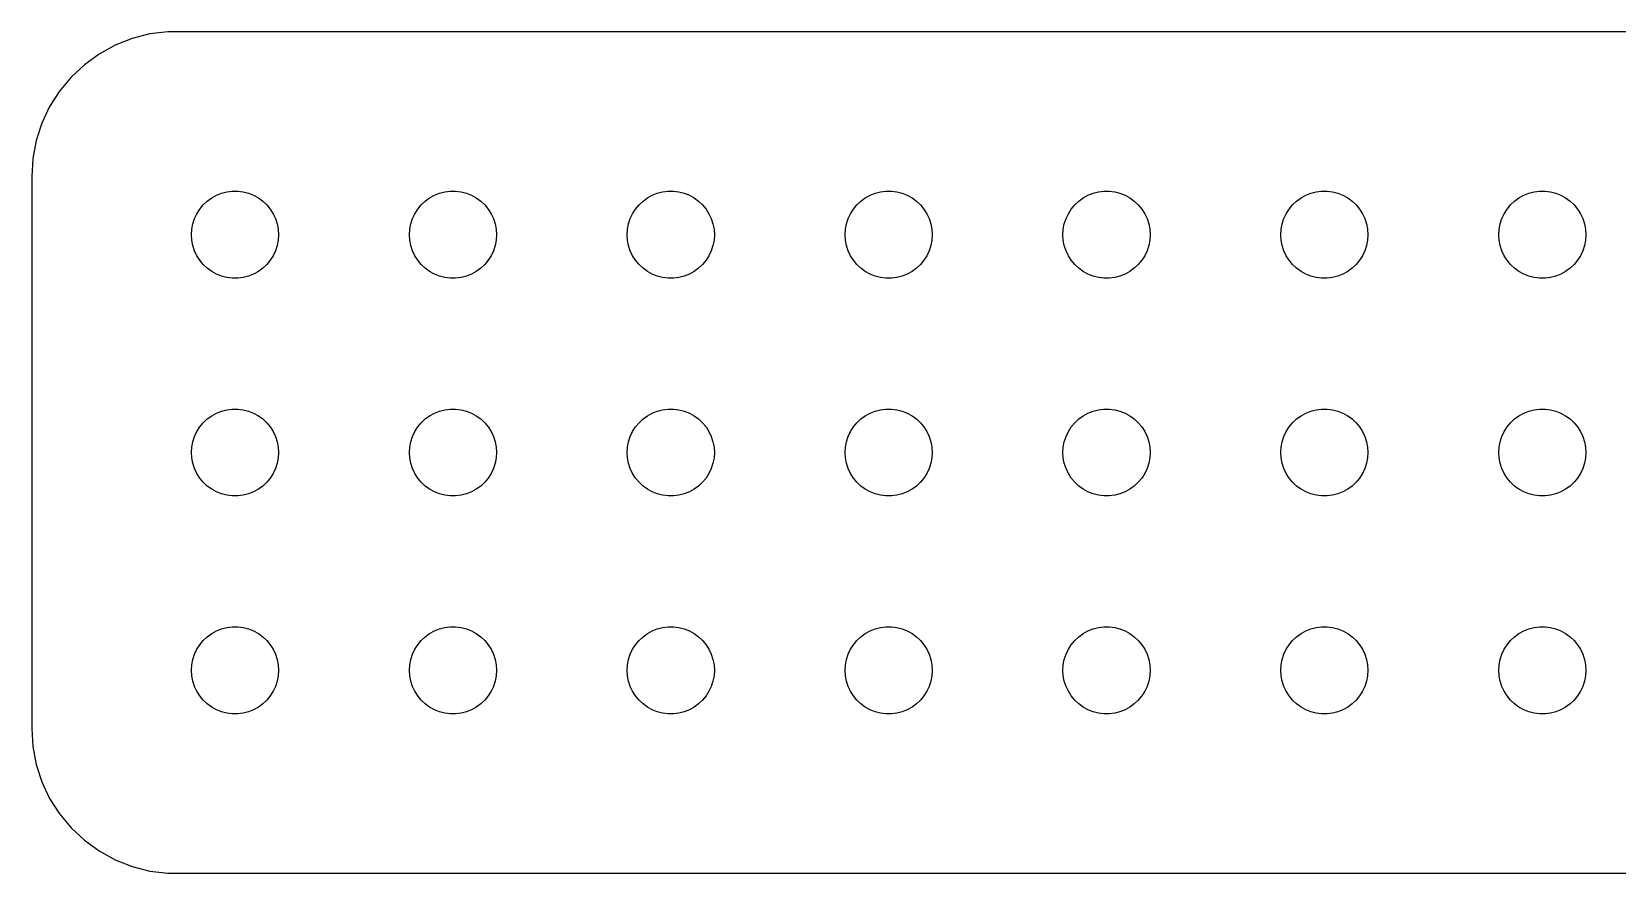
# Model space of a CAD drawing. Header units: metres. Extents: x -112 to 112, y -14 to 14.
# Drawn here: x -112 to -57.4, y -14.5 to 14.5 of the extents above; entities that cross this region are included whole.
import ezdxf

# ---------------------------------------------------------------- set-up
doc = ezdxf.new("R2010")
doc.units = ezdxf.units.M

msp = doc.modelspace()

# ---------------------------------------------------------------- linework, layer by layer
for p, q in [((-108.545, 14.2553), (-109.129, 14.0241)), ((-107.937, 14.4114), (-108.545, 14.2553)), ((-107.314, 14.4901), (-107.937, 14.4114)), ((107.314, 14.4901), (-107.314, 14.4901)), ((-109.679, 13.7216), (-110.187, 13.3526)), ((-109.129, 14.0241), (-109.679, 13.7216)), ((-110.187, 13.3526), (-110.645, 12.9227)), ((-110.645, 12.9227), (-111.045, 12.4389)), ((-111.045, 12.4389), (-111.382, 11.9088)), ((-111.382, 11.9088), (-111.649, 11.3406)), ((-111.649, 11.3406), (-111.843, 10.7434)), ((-111.843, 10.7434), (-111.961, 10.1267)), ((-111.961, 10.1267), (-112, 9.5)), ((-112, 9.5), (-112, -9.5)), ((-105.956, 8.65576), (-105.804, 8.76648)), ((-105.804, 8.76648), (-105.639, 8.85724)), ((-105.639, 8.85724), (-105.464, 8.92657)), ((-105.464, 8.92657), (-105.281, 8.97342)), ((-105.281, 8.97342), (-105.094, 8.99704)), ((-105.094, 8.99704), (-104.906, 8.99704)), ((-104.906, 8.99704), (-104.719, 8.97342)), ((-104.719, 8.97342), (-104.536, 8.92657)), ((-104.536, 8.92657), (-104.361, 8.85724)), ((-104.361, 8.85724), (-104.196, 8.76648)), ((-104.196, 8.76648), (-104.044, 8.65576)), ((-98.4561, 8.65576), (-98.3037, 8.76648)), ((-98.3037, 8.76648), (-98.1387, 8.85724)), ((-98.1387, 8.85724), (-97.9635, 8.92657)), ((-97.9635, 8.92657), (-97.7811, 8.97342)), ((-97.7811, 8.97342), (-97.5942, 8.99704)), ((-97.5942, 8.99704), (-97.4058, 8.99704)), ((-97.4058, 8.99704), (-97.2189, 8.97342)), ((-97.2189, 8.97342), (-97.0365, 8.92657)), ((-97.0365, 8.92657), (-96.8613, 8.85724)), ((-96.8613, 8.85724), (-96.6963, 8.76648)), ((-96.6963, 8.76648), (-96.5439, 8.65576)), ((-90.9561, 8.65576), (-90.8037, 8.76648)), ((-90.8037, 8.76648), (-90.6387, 8.85724)), ((-90.6387, 8.85724), (-90.4635, 8.92657)), ((-90.4635, 8.92657), (-90.2811, 8.97342)), ((-90.2811, 8.97342), (-90.0942, 8.99704)), ((-90.0942, 8.99704), (-89.9058, 8.99704)), ((-89.9058, 8.99704), (-89.7189, 8.97342)), ((-89.7189, 8.97342), (-89.5365, 8.92657)), ((-89.5365, 8.92657), (-89.3613, 8.85724)), ((-89.3613, 8.85724), (-89.1963, 8.76648)), ((-89.1963, 8.76648), (-89.0439, 8.65576)), ((-83.4561, 8.65576), (-83.3037, 8.76648)), ((-83.3037, 8.76648), (-83.1387, 8.85724)), ((-83.1387, 8.85724), (-82.9635, 8.92657)), ((-82.9635, 8.92657), (-82.7811, 8.97342)), ((-82.7811, 8.97342), (-82.5942, 8.99704)), ((-82.5942, 8.99704), (-82.4058, 8.99704)), ((-82.4058, 8.99704), (-82.2189, 8.97342)), ((-82.2189, 8.97342), (-82.0365, 8.92657)), ((-82.0365, 8.92657), (-81.8613, 8.85724)), ((-81.8613, 8.85724), (-81.6963, 8.76648)), ((-81.6963, 8.76648), (-81.5439, 8.65576)), ((-75.9561, 8.65576), (-75.8037, 8.76648)), ((-75.8037, 8.76648), (-75.6387, 8.85724)), ((-75.6387, 8.85724), (-75.4635, 8.92657)), ((-75.4635, 8.92657), (-75.2811, 8.97342)), ((-75.2811, 8.97342), (-75.0942, 8.99704)), ((-75.0942, 8.99704), (-74.9058, 8.99704)), ((-74.9058, 8.99704), (-74.7189, 8.97342)), ((-74.7189, 8.97342), (-74.5365, 8.92657)), ((-74.5365, 8.92657), (-74.3613, 8.85724)), ((-74.3613, 8.85724), (-74.1963, 8.76648)), ((-74.1963, 8.76648), (-74.0439, 8.65576)), ((-68.4561, 8.65576), (-68.3037, 8.76648)), ((-68.3037, 8.76648), (-68.1387, 8.85724)), ((-68.1387, 8.85724), (-67.9635, 8.92657)), ((-67.9635, 8.92657), (-67.7811, 8.97342)), ((-67.7811, 8.97342), (-67.5942, 8.99704)), ((-67.5942, 8.99704), (-67.4058, 8.99704)), ((-67.4058, 8.99704), (-67.2189, 8.97342)), ((-67.2189, 8.97342), (-67.0365, 8.92657)), ((-67.0365, 8.92657), (-66.8613, 8.85724)), ((-66.8613, 8.85724), (-66.6963, 8.76648)), ((-66.6963, 8.76648), (-66.5439, 8.65576)), ((-60.9561, 8.65576), (-60.8037, 8.76648)), ((-60.8037, 8.76648), (-60.6387, 8.85724)), ((-60.6387, 8.85724), (-60.4635, 8.92657)), ((-60.4635, 8.92657), (-60.2811, 8.97342)), ((-60.2811, 8.97342), (-60.0942, 8.99704)), ((-60.0942, 8.99704), (-59.9058, 8.99704)), ((-59.9058, 8.99704), (-59.7189, 8.97342)), ((-59.7189, 8.97342), (-59.5365, 8.92657)), ((-59.5365, 8.92657), (-59.3613, 8.85724)), ((-59.3613, 8.85724), (-59.1963, 8.76648)), ((-59.1963, 8.76648), (-59.0439, 8.65576)), ((-106.395, 8.05219), (-106.314, 8.22263)), ((-106.314, 8.22263), (-106.214, 8.38167)), ((-106.214, 8.38167), (-106.093, 8.52681)), ((-106.093, 8.52681), (-105.956, 8.65576)), ((-104.044, 8.65576), (-103.907, 8.52681)), ((-103.907, 8.52681), (-103.786, 8.38167)), ((-103.786, 8.38167), (-103.686, 8.22263)), ((-103.686, 8.22263), (-103.605, 8.05219)), ((-98.8947, 8.05219), (-98.8145, 8.22263)), ((-98.8145, 8.22263), (-98.7135, 8.38167)), ((-98.7135, 8.38167), (-98.5934, 8.52681)), ((-98.5934, 8.52681), (-98.4561, 8.65576)), ((-96.5439, 8.65576), (-96.4065, 8.52681)), ((-96.4065, 8.52681), (-96.2865, 8.38167)), ((-96.2865, 8.38167), (-96.1855, 8.22263)), ((-96.1855, 8.22263), (-96.1053, 8.05219)), ((-91.3947, 8.05219), (-91.3145, 8.22263)), ((-91.3145, 8.22263), (-91.2135, 8.38167)), ((-91.2135, 8.38167), (-91.0934, 8.52681)), ((-91.0934, 8.52681), (-90.9561, 8.65576)), ((-89.0439, 8.65576), (-88.9065, 8.52681)), ((-88.9065, 8.52681), (-88.7865, 8.38167)), ((-88.7865, 8.38167), (-88.6855, 8.22263)), ((-88.6855, 8.22263), (-88.6053, 8.05219)), ((-83.8947, 8.05219), (-83.8145, 8.22263)), ((-83.8145, 8.22263), (-83.7135, 8.38167)), ((-83.7135, 8.38167), (-83.5934, 8.52681)), ((-83.5934, 8.52681), (-83.4561, 8.65576)), ((-81.5439, 8.65576), (-81.4065, 8.52681)), ((-81.4065, 8.52681), (-81.2865, 8.38167)), ((-81.2865, 8.38167), (-81.1855, 8.22263)), ((-81.1855, 8.22263), (-81.1053, 8.05219)), ((-76.3947, 8.05219), (-76.3145, 8.22263)), ((-76.3145, 8.22263), (-76.2135, 8.38167)), ((-76.2135, 8.38167), (-76.0934, 8.52681)), ((-76.0934, 8.52681), (-75.9561, 8.65576)), ((-74.0439, 8.65576), (-73.9065, 8.52681)), ((-73.9065, 8.52681), (-73.7865, 8.38167)), ((-73.7865, 8.38167), (-73.6855, 8.22263)), ((-73.6855, 8.22263), (-73.6053, 8.05219)), ((-68.8947, 8.05219), (-68.8145, 8.22263)), ((-68.8145, 8.22263), (-68.7135, 8.38167)), ((-68.7135, 8.38167), (-68.5934, 8.52681)), ((-68.5934, 8.52681), (-68.4561, 8.65576)), ((-66.5439, 8.65576), (-66.4065, 8.52681)), ((-66.4065, 8.52681), (-66.2865, 8.38167)), ((-66.2865, 8.38167), (-66.1855, 8.22263)), ((-66.1855, 8.22263), (-66.1053, 8.05219)), ((-61.3947, 8.05219), (-61.3145, 8.22263)), ((-61.3145, 8.22263), (-61.2135, 8.38167)), ((-61.2135, 8.38167), (-61.0934, 8.52681)), ((-61.0934, 8.52681), (-60.9561, 8.65576)), ((-59.0439, 8.65576), (-58.9065, 8.52681)), ((-58.9065, 8.52681), (-58.7865, 8.38167)), ((-58.7865, 8.38167), (-58.6855, 8.22263)), ((-58.6855, 8.22263), (-58.6053, 8.05219)), ((-106.5, 7.5), (-106.488, 7.68799)), ((-106.488, 7.68799), (-106.453, 7.87303)), ((-106.453, 7.87303), (-106.395, 8.05219)), ((-103.605, 8.05219), (-103.547, 7.87303)), ((-103.547, 7.87303), (-103.512, 7.68799)), ((-103.512, 7.68799), (-103.5, 7.5)), ((-99, 7.5), (-98.9882, 7.68799)), ((-98.9882, 7.68799), (-98.9529, 7.87303)), ((-98.9529, 7.87303), (-98.8947, 8.05219)), ((-96.1053, 8.05219), (-96.0471, 7.87303)), ((-96.0471, 7.87303), (-96.0118, 7.68799)), ((-96.0118, 7.68799), (-96, 7.5)), ((-91.5, 7.5), (-91.4882, 7.68799)), ((-91.4882, 7.68799), (-91.4529, 7.87303)), ((-91.4529, 7.87303), (-91.3947, 8.05219)), ((-88.6053, 8.05219), (-88.5471, 7.87303)), ((-88.5471, 7.87303), (-88.5118, 7.68799)), ((-88.5118, 7.68799), (-88.5, 7.5)), ((-84, 7.5), (-83.9882, 7.68799)), ((-83.9882, 7.68799), (-83.9529, 7.87303)), ((-83.9529, 7.87303), (-83.8947, 8.05219)), ((-81.1053, 8.05219), (-81.0471, 7.87303)), ((-81.0471, 7.87303), (-81.0118, 7.68799)), ((-81.0118, 7.68799), (-81, 7.5)), ((-76.5, 7.5), (-76.4882, 7.68799)), ((-76.4882, 7.68799), (-76.4529, 7.87303)), ((-76.4529, 7.87303), (-76.3947, 8.05219)), ((-73.6053, 8.05219), (-73.5471, 7.87303)), ((-73.5471, 7.87303), (-73.5118, 7.68799)), ((-73.5118, 7.68799), (-73.5, 7.5)), ((-69, 7.5), (-68.9882, 7.68799)), ((-68.9882, 7.68799), (-68.9529, 7.87303)), ((-68.9529, 7.87303), (-68.8947, 8.05219)), ((-66.1053, 8.05219), (-66.0471, 7.87303)), ((-66.0471, 7.87303), (-66.0118, 7.68799)), ((-66.0118, 7.68799), (-66, 7.5)), ((-61.5, 7.5), (-61.4882, 7.68799)), ((-61.4882, 7.68799), (-61.4529, 7.87303)), ((-61.4529, 7.87303), (-61.3947, 8.05219)), ((-58.6053, 8.05219), (-58.5471, 7.87303)), ((-58.5471, 7.87303), (-58.5118, 7.68799)), ((-58.5118, 7.68799), (-58.5, 7.5)), ((-106.488, 7.312), (-106.5, 7.5)), ((-106.453, 7.12695), (-106.488, 7.312)), ((-106.395, 6.9478), (-106.453, 7.12695)), ((-103.547, 7.12695), (-103.605, 6.9478)), ((-103.512, 7.312), (-103.547, 7.12695)), ((-103.5, 7.5), (-103.512, 7.312)), ((-98.9882, 7.312), (-99, 7.5)), ((-98.9529, 7.12695), (-98.9882, 7.312)), ((-98.8947, 6.9478), (-98.9529, 7.12695)), ((-96.0471, 7.12695), (-96.1053, 6.9478)), ((-96.0118, 7.312), (-96.0471, 7.12695)), ((-96, 7.5), (-96.0118, 7.312)), ((-91.4882, 7.312), (-91.5, 7.5)), ((-91.4529, 7.12695), (-91.4882, 7.312)), ((-91.3947, 6.9478), (-91.4529, 7.12695)), ((-88.5471, 7.12695), (-88.6053, 6.9478)), ((-88.5118, 7.312), (-88.5471, 7.12695)), ((-88.5, 7.5), (-88.5118, 7.312)), ((-83.9882, 7.312), (-84, 7.5)), ((-83.9529, 7.12695), (-83.9882, 7.312)), ((-83.8947, 6.9478), (-83.9529, 7.12695)), ((-81.0471, 7.12695), (-81.1053, 6.9478)), ((-81.0118, 7.312), (-81.0471, 7.12695)), ((-81, 7.5), (-81.0118, 7.312)), ((-76.4882, 7.312), (-76.5, 7.5)), ((-76.4529, 7.12695), (-76.4882, 7.312)), ((-76.3947, 6.9478), (-76.4529, 7.12695)), ((-73.5471, 7.12695), (-73.6053, 6.9478)), ((-73.5118, 7.312), (-73.5471, 7.12695)), ((-73.5, 7.5), (-73.5118, 7.312)), ((-68.9882, 7.312), (-69, 7.5)), ((-68.9529, 7.12695), (-68.9882, 7.312)), ((-68.8947, 6.9478), (-68.9529, 7.12695)), ((-66.0471, 7.12695), (-66.1053, 6.9478)), ((-66.0118, 7.312), (-66.0471, 7.12695)), ((-66, 7.5), (-66.0118, 7.312)), ((-61.4882, 7.312), (-61.5, 7.5)), ((-61.4529, 7.12695), (-61.4882, 7.312)), ((-61.3947, 6.9478), (-61.4529, 7.12695)), ((-58.5471, 7.12695), (-58.6053, 6.9478)), ((-58.5118, 7.312), (-58.5471, 7.12695)), ((-58.5, 7.5), (-58.5118, 7.312)), ((-106.314, 6.77736), (-106.395, 6.9478)), ((-106.214, 6.61832), (-106.314, 6.77736)), ((-106.093, 6.47318), (-106.214, 6.61832)), ((-103.786, 6.61832), (-103.907, 6.47318)), ((-103.686, 6.77736), (-103.786, 6.61832)), ((-103.605, 6.9478), (-103.686, 6.77736)), ((-98.8145, 6.77736), (-98.8947, 6.9478)), ((-98.7135, 6.61832), (-98.8145, 6.77736)), ((-98.5934, 6.47318), (-98.7135, 6.61832)), ((-96.2865, 6.61832), (-96.4065, 6.47318)), ((-96.1855, 6.77736), (-96.2865, 6.61832)), ((-96.1053, 6.9478), (-96.1855, 6.77736)), ((-91.3145, 6.77736), (-91.3947, 6.9478)), ((-91.2135, 6.61832), (-91.3145, 6.77736)), ((-91.0934, 6.47318), (-91.2135, 6.61832)), ((-88.7865, 6.61832), (-88.9065, 6.47318)), ((-88.6855, 6.77736), (-88.7865, 6.61832)), ((-88.6053, 6.9478), (-88.6855, 6.77736)), ((-83.8145, 6.77736), (-83.8947, 6.9478)), ((-83.7135, 6.61832), (-83.8145, 6.77736)), ((-83.5934, 6.47318), (-83.7135, 6.61832)), ((-81.2865, 6.61832), (-81.4065, 6.47318)), ((-81.1855, 6.77736), (-81.2865, 6.61832)), ((-81.1053, 6.9478), (-81.1855, 6.77736)), ((-76.3145, 6.77736), (-76.3947, 6.9478)), ((-76.2135, 6.61832), (-76.3145, 6.77736)), ((-76.0934, 6.47318), (-76.2135, 6.61832)), ((-73.7865, 6.61832), (-73.9065, 6.47318)), ((-73.6855, 6.77736), (-73.7865, 6.61832)), ((-73.6053, 6.9478), (-73.6855, 6.77736)), ((-68.8145, 6.77736), (-68.8947, 6.9478)), ((-68.7135, 6.61832), (-68.8145, 6.77736)), ((-68.5934, 6.47318), (-68.7135, 6.61832)), ((-66.2865, 6.61832), (-66.4065, 6.47318)), ((-66.1855, 6.77736), (-66.2865, 6.61832)), ((-66.1053, 6.9478), (-66.1855, 6.77736)), ((-61.3145, 6.77736), (-61.3947, 6.9478)), ((-61.2135, 6.61832), (-61.3145, 6.77736)), ((-61.0934, 6.47318), (-61.2135, 6.61832)), ((-58.7865, 6.61832), (-58.9065, 6.47318)), ((-58.6855, 6.77736), (-58.7865, 6.61832)), ((-58.6053, 6.9478), (-58.6855, 6.77736)), ((-105.956, 6.34422), (-106.093, 6.47318)), ((-105.804, 6.23351), (-105.956, 6.34422)), ((-105.639, 6.14275), (-105.804, 6.23351)), ((-105.464, 6.07341), (-105.639, 6.14275)), ((-105.281, 6.02657), (-105.464, 6.07341)), ((-105.094, 6.00294), (-105.281, 6.02657)), ((-104.719, 6.02657), (-104.906, 6.00294)), ((-104.536, 6.07341), (-104.719, 6.02657)), ((-104.361, 6.14275), (-104.536, 6.07341)), ((-104.196, 6.23351), (-104.361, 6.14275)), ((-104.044, 6.34422), (-104.196, 6.23351)), ((-103.907, 6.47318), (-104.044, 6.34422)), ((-98.4561, 6.34422), (-98.5934, 6.47318)), ((-98.3037, 6.23351), (-98.4561, 6.34422)), ((-98.1387, 6.14275), (-98.3037, 6.23351)), ((-97.9635, 6.07341), (-98.1387, 6.14275)), ((-97.7811, 6.02657), (-97.9635, 6.07341)), ((-97.5942, 6.00294), (-97.7811, 6.02657)), ((-97.2189, 6.02657), (-97.4058, 6.00294)), ((-97.0365, 6.07341), (-97.2189, 6.02657)), ((-96.8613, 6.14275), (-97.0365, 6.07341)), ((-96.6963, 6.23351), (-96.8613, 6.14275)), ((-96.5439, 6.34422), (-96.6963, 6.23351)), ((-96.4065, 6.47318), (-96.5439, 6.34422)), ((-90.9561, 6.34422), (-91.0934, 6.47318)), ((-90.8037, 6.23351), (-90.9561, 6.34422)), ((-90.6387, 6.14275), (-90.8037, 6.23351)), ((-90.4635, 6.07341), (-90.6387, 6.14275)), ((-90.2811, 6.02657), (-90.4635, 6.07341)), ((-90.0942, 6.00294), (-90.2811, 6.02657)), ((-89.7189, 6.02657), (-89.9058, 6.00294)), ((-89.5365, 6.07341), (-89.7189, 6.02657)), ((-89.3613, 6.14275), (-89.5365, 6.07341)), ((-89.1963, 6.23351), (-89.3613, 6.14275)), ((-89.0439, 6.34422), (-89.1963, 6.23351)), ((-88.9065, 6.47318), (-89.0439, 6.34422)), ((-83.4561, 6.34422), (-83.5934, 6.47318)), ((-83.3037, 6.23351), (-83.4561, 6.34422)), ((-83.1387, 6.14275), (-83.3037, 6.23351)), ((-82.9635, 6.07341), (-83.1387, 6.14275)), ((-82.7811, 6.02657), (-82.9635, 6.07341)), ((-82.5942, 6.00294), (-82.7811, 6.02657)), ((-82.2189, 6.02657), (-82.4058, 6.00294)), ((-82.0365, 6.07341), (-82.2189, 6.02657)), ((-81.8613, 6.14275), (-82.0365, 6.07341)), ((-81.6963, 6.23351), (-81.8613, 6.14275)), ((-81.5439, 6.34422), (-81.6963, 6.23351)), ((-81.4065, 6.47318), (-81.5439, 6.34422)), ((-75.9561, 6.34422), (-76.0934, 6.47318)), ((-75.8037, 6.23351), (-75.9561, 6.34422)), ((-75.6387, 6.14275), (-75.8037, 6.23351)), ((-75.4635, 6.07341), (-75.6387, 6.14275)), ((-75.2811, 6.02657), (-75.4635, 6.07341)), ((-75.0942, 6.00294), (-75.2811, 6.02657)), ((-74.7189, 6.02657), (-74.9058, 6.00294)), ((-74.5365, 6.07341), (-74.7189, 6.02657)), ((-74.3613, 6.14275), (-74.5365, 6.07341)), ((-74.1963, 6.23351), (-74.3613, 6.14275)), ((-74.0439, 6.34422), (-74.1963, 6.23351)), ((-73.9065, 6.47318), (-74.0439, 6.34422)), ((-68.4561, 6.34422), (-68.5934, 6.47318)), ((-68.3037, 6.23351), (-68.4561, 6.34422)), ((-68.1387, 6.14275), (-68.3037, 6.23351)), ((-67.9635, 6.07341), (-68.1387, 6.14275)), ((-67.7811, 6.02657), (-67.9635, 6.07341)), ((-67.5942, 6.00294), (-67.7811, 6.02657)), ((-67.2189, 6.02657), (-67.4058, 6.00294)), ((-67.0365, 6.07341), (-67.2189, 6.02657)), ((-66.8613, 6.14275), (-67.0365, 6.07341)), ((-66.6963, 6.23351), (-66.8613, 6.14275)), ((-66.5439, 6.34422), (-66.6963, 6.23351)), ((-66.4065, 6.47318), (-66.5439, 6.34422)), ((-60.9561, 6.34422), (-61.0934, 6.47318)), ((-60.8037, 6.23351), (-60.9561, 6.34422)), ((-60.6387, 6.14275), (-60.8037, 6.23351)), ((-60.4635, 6.07341), (-60.6387, 6.14275)), ((-60.2811, 6.02657), (-60.4635, 6.07341)), ((-60.0942, 6.00294), (-60.2811, 6.02657)), ((-59.7189, 6.02657), (-59.9058, 6.00294)), ((-59.5365, 6.07341), (-59.7189, 6.02657)), ((-59.3613, 6.14275), (-59.5365, 6.07341)), ((-59.1963, 6.23351), (-59.3613, 6.14275)), ((-59.0439, 6.34422), (-59.1963, 6.23351)), ((-58.9065, 6.47318), (-59.0439, 6.34422)), ((-104.906, 6.00294), (-105.094, 6.00294)), ((-97.4058, 6.00294), (-97.5942, 6.00294)), ((-89.9058, 6.00294), (-90.0942, 6.00294)), ((-82.4058, 6.00294), (-82.5942, 6.00294)), ((-74.9058, 6.00294), (-75.0942, 6.00294)), ((-67.4058, 6.00294), (-67.5942, 6.00294)), ((-59.9058, 6.00294), (-60.0942, 6.00294)), ((-106.093, 1.02681), (-105.956, 1.15576)), ((-105.956, 1.15576), (-105.804, 1.26648)), ((-105.804, 1.26648), (-105.639, 1.35724)), ((-105.639, 1.35724), (-105.464, 1.42657)), ((-105.464, 1.42657), (-105.281, 1.47342)), ((-105.281, 1.47342), (-105.094, 1.49704)), ((-105.094, 1.49704), (-104.906, 1.49704)), ((-104.906, 1.49704), (-104.719, 1.47342)), ((-104.719, 1.47342), (-104.536, 1.42657)), ((-104.536, 1.42657), (-104.361, 1.35724)), ((-104.361, 1.35724), (-104.196, 1.26648)), ((-104.196, 1.26648), (-104.044, 1.15576)), ((-104.044, 1.15576), (-103.907, 1.02681)), ((-98.5934, 1.02681), (-98.4561, 1.15576)), ((-98.4561, 1.15576), (-98.3037, 1.26648)), ((-98.3037, 1.26648), (-98.1387, 1.35724)), ((-98.1387, 1.35724), (-97.9635, 1.42657)), ((-97.9635, 1.42657), (-97.7811, 1.47342)), ((-97.7811, 1.47342), (-97.5942, 1.49704)), ((-97.5942, 1.49704), (-97.4058, 1.49704)), ((-97.4058, 1.49704), (-97.2189, 1.47342)), ((-97.2189, 1.47342), (-97.0365, 1.42657)), ((-97.0365, 1.42657), (-96.8613, 1.35724)), ((-96.8613, 1.35724), (-96.6963, 1.26648)), ((-96.6963, 1.26648), (-96.5439, 1.15576)), ((-96.5439, 1.15576), (-96.4065, 1.02681)), ((-91.0934, 1.02681), (-90.9561, 1.15576)), ((-90.9561, 1.15576), (-90.8037, 1.26648)), ((-90.8037, 1.26648), (-90.6387, 1.35724)), ((-90.6387, 1.35724), (-90.4635, 1.42657)), ((-90.4635, 1.42657), (-90.2811, 1.47342)), ((-90.2811, 1.47342), (-90.0942, 1.49704)), ((-90.0942, 1.49704), (-89.9058, 1.49704)), ((-89.9058, 1.49704), (-89.7189, 1.47342)), ((-89.7189, 1.47342), (-89.5365, 1.42657)), ((-89.5365, 1.42657), (-89.3613, 1.35724)), ((-89.3613, 1.35724), (-89.1963, 1.26648)), ((-89.1963, 1.26648), (-89.0439, 1.15576)), ((-89.0439, 1.15576), (-88.9065, 1.02681)), ((-83.5934, 1.02681), (-83.4561, 1.15576)), ((-83.4561, 1.15576), (-83.3037, 1.26648)), ((-83.3037, 1.26648), (-83.1387, 1.35724)), ((-83.1387, 1.35724), (-82.9635, 1.42657)), ((-82.9635, 1.42657), (-82.7811, 1.47342)), ((-82.7811, 1.47342), (-82.5942, 1.49704)), ((-82.5942, 1.49704), (-82.4058, 1.49704)), ((-82.4058, 1.49704), (-82.2189, 1.47342)), ((-82.2189, 1.47342), (-82.0365, 1.42657)), ((-82.0365, 1.42657), (-81.8613, 1.35724)), ((-81.8613, 1.35724), (-81.6963, 1.26648)), ((-81.6963, 1.26648), (-81.5439, 1.15576)), ((-81.5439, 1.15576), (-81.4065, 1.02681)), ((-76.0934, 1.02681), (-75.9561, 1.15576)), ((-75.9561, 1.15576), (-75.8037, 1.26648)), ((-75.8037, 1.26648), (-75.6387, 1.35724)), ((-75.6387, 1.35724), (-75.4635, 1.42657)), ((-75.4635, 1.42657), (-75.2811, 1.47342)), ((-75.2811, 1.47342), (-75.0942, 1.49704)), ((-75.0942, 1.49704), (-74.9058, 1.49704)), ((-74.9058, 1.49704), (-74.7189, 1.47342)), ((-74.7189, 1.47342), (-74.5365, 1.42657)), ((-74.5365, 1.42657), (-74.3613, 1.35724)), ((-74.3613, 1.35724), (-74.1963, 1.26648)), ((-74.1963, 1.26648), (-74.0439, 1.15576)), ((-74.0439, 1.15576), (-73.9065, 1.02681)), ((-68.5934, 1.02681), (-68.4561, 1.15576)), ((-68.4561, 1.15576), (-68.3037, 1.26648)), ((-68.3037, 1.26648), (-68.1387, 1.35724)), ((-68.1387, 1.35724), (-67.9635, 1.42657)), ((-67.9635, 1.42657), (-67.7811, 1.47342)), ((-67.7811, 1.47342), (-67.5942, 1.49704)), ((-67.5942, 1.49704), (-67.4058, 1.49704)), ((-67.4058, 1.49704), (-67.2189, 1.47342)), ((-67.2189, 1.47342), (-67.0365, 1.42657)), ((-67.0365, 1.42657), (-66.8613, 1.35724)), ((-66.8613, 1.35724), (-66.6963, 1.26648)), ((-66.6963, 1.26648), (-66.5439, 1.15576)), ((-66.5439, 1.15576), (-66.4065, 1.02681)), ((-61.0934, 1.02681), (-60.9561, 1.15576)), ((-60.9561, 1.15576), (-60.8037, 1.26648)), ((-60.8037, 1.26648), (-60.6387, 1.35724)), ((-60.6387, 1.35724), (-60.4635, 1.42657)), ((-60.4635, 1.42657), (-60.2811, 1.47342)), ((-60.2811, 1.47342), (-60.0942, 1.49704)), ((-60.0942, 1.49704), (-59.9058, 1.49704)), ((-59.9058, 1.49704), (-59.7189, 1.47342)), ((-59.7189, 1.47342), (-59.5365, 1.42657)), ((-59.5365, 1.42657), (-59.3613, 1.35724)), ((-59.3613, 1.35724), (-59.1963, 1.26648)), ((-59.1963, 1.26648), (-59.0439, 1.15576)), ((-59.0439, 1.15576), (-58.9065, 1.02681)), ((-106.453, 0.373032), (-106.395, 0.552185)), ((-106.395, 0.552185), (-106.314, 0.722626)), ((-106.314, 0.722626), (-106.214, 0.881668)), ((-106.214, 0.881668), (-106.093, 1.02681)), ((-103.907, 1.02681), (-103.786, 0.881668)), ((-103.786, 0.881668), (-103.686, 0.722626)), ((-103.686, 0.722626), (-103.605, 0.552185)), ((-103.605, 0.552185), (-103.547, 0.373032)), ((-98.9529, 0.373032), (-98.8947, 0.552185)), ((-98.8947, 0.552185), (-98.8145, 0.722626)), ((-98.8145, 0.722626), (-98.7135, 0.881668)), ((-98.7135, 0.881668), (-98.5934, 1.02681)), ((-96.4065, 1.02681), (-96.2865, 0.881668)), ((-96.2865, 0.881668), (-96.1855, 0.722626)), ((-96.1855, 0.722626), (-96.1053, 0.552185)), ((-96.1053, 0.552185), (-96.0471, 0.373032)), ((-91.4529, 0.373032), (-91.3947, 0.552185)), ((-91.3947, 0.552185), (-91.3145, 0.722626)), ((-91.3145, 0.722626), (-91.2135, 0.881668)), ((-91.2135, 0.881668), (-91.0934, 1.02681)), ((-88.9065, 1.02681), (-88.7865, 0.881668)), ((-88.7865, 0.881668), (-88.6855, 0.722626)), ((-88.6855, 0.722626), (-88.6053, 0.552185)), ((-88.6053, 0.552185), (-88.5471, 0.373032)), ((-83.9529, 0.373032), (-83.8947, 0.552185)), ((-83.8947, 0.552185), (-83.8145, 0.722626)), ((-83.8145, 0.722626), (-83.7135, 0.881668)), ((-83.7135, 0.881668), (-83.5934, 1.02681)), ((-81.4065, 1.02681), (-81.2865, 0.881668)), ((-81.2865, 0.881668), (-81.1855, 0.722626)), ((-81.1855, 0.722626), (-81.1053, 0.552185)), ((-81.1053, 0.552185), (-81.0471, 0.373032)), ((-76.4529, 0.373032), (-76.3947, 0.552185)), ((-76.3947, 0.552185), (-76.3145, 0.722626)), ((-76.3145, 0.722626), (-76.2135, 0.881668)), ((-76.2135, 0.881668), (-76.0934, 1.02681)), ((-73.9065, 1.02681), (-73.7865, 0.881668)), ((-73.7865, 0.881668), (-73.6855, 0.722626)), ((-73.6855, 0.722626), (-73.6053, 0.552185)), ((-73.6053, 0.552185), (-73.5471, 0.373032)), ((-68.9529, 0.373032), (-68.8947, 0.552185)), ((-68.8947, 0.552185), (-68.8145, 0.722626)), ((-68.8145, 0.722626), (-68.7135, 0.881668)), ((-68.7135, 0.881668), (-68.5934, 1.02681)), ((-66.4065, 1.02681), (-66.2865, 0.881668)), ((-66.2865, 0.881668), (-66.1855, 0.722626)), ((-66.1855, 0.722626), (-66.1053, 0.552185)), ((-66.1053, 0.552185), (-66.0471, 0.373032)), ((-61.4529, 0.373032), (-61.3947, 0.552185)), ((-61.3947, 0.552185), (-61.3145, 0.722626)), ((-61.3145, 0.722626), (-61.2135, 0.881668)), ((-61.2135, 0.881668), (-61.0934, 1.02681)), ((-58.9065, 1.02681), (-58.7865, 0.881668)), ((-58.7865, 0.881668), (-58.6855, 0.722626)), ((-58.6855, 0.722626), (-58.6053, 0.552185)), ((-58.6053, 0.552185), (-58.5471, 0.373032)), ((-106.5, 0), (-106.488, 0.187988)), ((-106.488, -0.187988), (-106.5, 0)), ((-106.488, 0.187988), (-106.453, 0.373032)), ((-103.547, 0.373032), (-103.512, 0.187988)), ((-103.512, 0.187988), (-103.5, 0)), ((-103.5, 0), (-103.512, -0.187988)), ((-99, 0), (-98.9882, 0.187988)), ((-98.9882, -0.187988), (-99, 0)), ((-98.9882, 0.187988), (-98.9529, 0.373032)), ((-96.0471, 0.373032), (-96.0118, 0.187988)), ((-96.0118, 0.187988), (-96, 0)), ((-96, 0), (-96.0118, -0.187988)), ((-91.5, 0), (-91.4882, 0.187988)), ((-91.4882, -0.187988), (-91.5, 0)), ((-91.4882, 0.187988), (-91.4529, 0.373032)), ((-88.5471, 0.373032), (-88.5118, 0.187988)), ((-88.5118, 0.187988), (-88.5, 0)), ((-88.5, 0), (-88.5118, -0.187988)), ((-84, 0), (-83.9882, 0.187988)), ((-83.9882, -0.187988), (-84, 0)), ((-83.9882, 0.187988), (-83.9529, 0.373032)), ((-81.0471, 0.373032), (-81.0118, 0.187988)), ((-81.0118, 0.187988), (-81, 0)), ((-81, 0), (-81.0118, -0.187988)), ((-76.5, 0), (-76.4882, 0.187988)), ((-76.4882, -0.187988), (-76.5, 0)), ((-76.4882, 0.187988), (-76.4529, 0.373032)), ((-73.5471, 0.373032), (-73.5118, 0.187988)), ((-73.5118, 0.187988), (-73.5, 0)), ((-73.5, 0), (-73.5118, -0.187988)), ((-69, 0), (-68.9882, 0.187988)), ((-68.9882, -0.187988), (-69, 0)), ((-68.9882, 0.187988), (-68.9529, 0.373032)), ((-66.0471, 0.373032), (-66.0118, 0.187988)), ((-66.0118, 0.187988), (-66, 0)), ((-66, 0), (-66.0118, -0.187988)), ((-61.5, 0), (-61.4882, 0.187988)), ((-61.4882, -0.187988), (-61.5, 0)), ((-61.4882, 0.187988), (-61.4529, 0.373032)), ((-58.5471, 0.373032), (-58.5118, 0.187988)), ((-58.5118, 0.187988), (-58.5, 0)), ((-58.5, 0), (-58.5118, -0.187988)), ((-106.453, -0.373032), (-106.488, -0.187988)), ((-106.395, -0.552185), (-106.453, -0.373032)), ((-103.547, -0.373032), (-103.605, -0.552185)), ((-103.512, -0.187988), (-103.547, -0.373032)), ((-98.9529, -0.373032), (-98.9882, -0.187988)), ((-98.8947, -0.552185), (-98.9529, -0.373032)), ((-96.0471, -0.373032), (-96.1053, -0.552185)), ((-96.0118, -0.187988), (-96.0471, -0.373032)), ((-91.4529, -0.373032), (-91.4882, -0.187988)), ((-91.3947, -0.552185), (-91.4529, -0.373032)), ((-88.5471, -0.373032), (-88.6053, -0.552185)), ((-88.5118, -0.187988), (-88.5471, -0.373032)), ((-83.9529, -0.373032), (-83.9882, -0.187988)), ((-83.8947, -0.552185), (-83.9529, -0.373032)), ((-81.0471, -0.373032), (-81.1053, -0.552185)), ((-81.0118, -0.187988), (-81.0471, -0.373032)), ((-76.4529, -0.373032), (-76.4882, -0.187988)), ((-76.3947, -0.552185), (-76.4529, -0.373032)), ((-73.5471, -0.373032), (-73.6053, -0.552185)), ((-73.5118, -0.187988), (-73.5471, -0.373032)), ((-68.9529, -0.373032), (-68.9882, -0.187988)), ((-68.8947, -0.552185), (-68.9529, -0.373032)), ((-66.0471, -0.373032), (-66.1053, -0.552185)), ((-66.0118, -0.187988), (-66.0471, -0.373032)), ((-61.4529, -0.373032), (-61.4882, -0.187988)), ((-61.3947, -0.552185), (-61.4529, -0.373032)), ((-58.5471, -0.373032), (-58.6053, -0.552185)), ((-58.5118, -0.187988), (-58.5471, -0.373032)), ((-106.314, -0.722626), (-106.395, -0.552185)), ((-106.214, -0.881668), (-106.314, -0.722626)), ((-106.093, -1.02681), (-106.214, -0.881668)), ((-105.956, -1.15576), (-106.093, -1.02681)), ((-103.907, -1.02681), (-104.044, -1.15576)), ((-103.786, -0.881668), (-103.907, -1.02681)), ((-103.686, -0.722626), (-103.786, -0.881668)), ((-103.605, -0.552185), (-103.686, -0.722626)), ((-98.8145, -0.722626), (-98.8947, -0.552185)), ((-98.7135, -0.881668), (-98.8145, -0.722626)), ((-98.5934, -1.02681), (-98.7135, -0.881668)), ((-98.4561, -1.15576), (-98.5934, -1.02681)), ((-96.4065, -1.02681), (-96.5439, -1.15576)), ((-96.2865, -0.881668), (-96.4065, -1.02681)), ((-96.1855, -0.722626), (-96.2865, -0.881668)), ((-96.1053, -0.552185), (-96.1855, -0.722626)), ((-91.3145, -0.722626), (-91.3947, -0.552185)), ((-91.2135, -0.881668), (-91.3145, -0.722626)), ((-91.0934, -1.02681), (-91.2135, -0.881668)), ((-90.9561, -1.15576), (-91.0934, -1.02681)), ((-88.9065, -1.02681), (-89.0439, -1.15576)), ((-88.7865, -0.881668), (-88.9065, -1.02681)), ((-88.6855, -0.722626), (-88.7865, -0.881668)), ((-88.6053, -0.552185), (-88.6855, -0.722626)), ((-83.8145, -0.722626), (-83.8947, -0.552185)), ((-83.7135, -0.881668), (-83.8145, -0.722626)), ((-83.5934, -1.02681), (-83.7135, -0.881668)), ((-83.4561, -1.15576), (-83.5934, -1.02681)), ((-81.4065, -1.02681), (-81.5439, -1.15576)), ((-81.2865, -0.881668), (-81.4065, -1.02681)), ((-81.1855, -0.722626), (-81.2865, -0.881668)), ((-81.1053, -0.552185), (-81.1855, -0.722626)), ((-76.3145, -0.722626), (-76.3947, -0.552185)), ((-76.2135, -0.881668), (-76.3145, -0.722626)), ((-76.0934, -1.02681), (-76.2135, -0.881668)), ((-75.9561, -1.15576), (-76.0934, -1.02681)), ((-73.9065, -1.02681), (-74.0439, -1.15576)), ((-73.7865, -0.881668), (-73.9065, -1.02681)), ((-73.6855, -0.722626), (-73.7865, -0.881668)), ((-73.6053, -0.552185), (-73.6855, -0.722626)), ((-68.8145, -0.722626), (-68.8947, -0.552185)), ((-68.7135, -0.881668), (-68.8145, -0.722626)), ((-68.5934, -1.02681), (-68.7135, -0.881668)), ((-68.4561, -1.15576), (-68.5934, -1.02681)), ((-66.4065, -1.02681), (-66.5439, -1.15576)), ((-66.2865, -0.881668), (-66.4065, -1.02681)), ((-66.1855, -0.722626), (-66.2865, -0.881668)), ((-66.1053, -0.552185), (-66.1855, -0.722626)), ((-61.3145, -0.722626), (-61.3947, -0.552185)), ((-61.2135, -0.881668), (-61.3145, -0.722626)), ((-61.0934, -1.02681), (-61.2135, -0.881668)), ((-60.9561, -1.15576), (-61.0934, -1.02681)), ((-58.9065, -1.02681), (-59.0439, -1.15576)), ((-58.7865, -0.881668), (-58.9065, -1.02681)), ((-58.6855, -0.722626), (-58.7865, -0.881668)), ((-58.6053, -0.552185), (-58.6855, -0.722626)), ((-105.804, -1.26648), (-105.956, -1.15576)), ((-105.639, -1.35724), (-105.804, -1.26648)), ((-105.464, -1.42657), (-105.639, -1.35724)), ((-105.281, -1.47342), (-105.464, -1.42657)), ((-105.094, -1.49704), (-105.281, -1.47342)), ((-104.906, -1.49704), (-105.094, -1.49704)), ((-104.719, -1.47342), (-104.906, -1.49704)), ((-104.536, -1.42657), (-104.719, -1.47342)), ((-104.361, -1.35724), (-104.536, -1.42657)), ((-104.196, -1.26648), (-104.361, -1.35724)), ((-104.044, -1.15576), (-104.196, -1.26648)), ((-98.3037, -1.26648), (-98.4561, -1.15576)), ((-98.1387, -1.35724), (-98.3037, -1.26648)), ((-97.9635, -1.42657), (-98.1387, -1.35724)), ((-97.7811, -1.47342), (-97.9635, -1.42657)), ((-97.5942, -1.49704), (-97.7811, -1.47342)), ((-97.4058, -1.49704), (-97.5942, -1.49704)), ((-97.2189, -1.47342), (-97.4058, -1.49704)), ((-97.0365, -1.42657), (-97.2189, -1.47342)), ((-96.8613, -1.35724), (-97.0365, -1.42657)), ((-96.6963, -1.26648), (-96.8613, -1.35724)), ((-96.5439, -1.15576), (-96.6963, -1.26648)), ((-90.8037, -1.26648), (-90.9561, -1.15576)), ((-90.6387, -1.35724), (-90.8037, -1.26648)), ((-90.4635, -1.42657), (-90.6387, -1.35724)), ((-90.2811, -1.47342), (-90.4635, -1.42657)), ((-90.0942, -1.49704), (-90.2811, -1.47342)), ((-89.9058, -1.49704), (-90.0942, -1.49704)), ((-89.7189, -1.47342), (-89.9058, -1.49704)), ((-89.5365, -1.42657), (-89.7189, -1.47342)), ((-89.3613, -1.35724), (-89.5365, -1.42657)), ((-89.1963, -1.26648), (-89.3613, -1.35724)), ((-89.0439, -1.15576), (-89.1963, -1.26648)), ((-83.3037, -1.26648), (-83.4561, -1.15576)), ((-83.1387, -1.35724), (-83.3037, -1.26648)), ((-82.9635, -1.42657), (-83.1387, -1.35724)), ((-82.7811, -1.47342), (-82.9635, -1.42657)), ((-82.5942, -1.49704), (-82.7811, -1.47342)), ((-82.4058, -1.49704), (-82.5942, -1.49704)), ((-82.2189, -1.47342), (-82.4058, -1.49704)), ((-82.0365, -1.42657), (-82.2189, -1.47342)), ((-81.8613, -1.35724), (-82.0365, -1.42657)), ((-81.6963, -1.26648), (-81.8613, -1.35724)), ((-81.5439, -1.15576), (-81.6963, -1.26648)), ((-75.8037, -1.26648), (-75.9561, -1.15576)), ((-75.6387, -1.35724), (-75.8037, -1.26648)), ((-75.4635, -1.42657), (-75.6387, -1.35724)), ((-75.2811, -1.47342), (-75.4635, -1.42657)), ((-75.0942, -1.49704), (-75.2811, -1.47342)), ((-74.9058, -1.49704), (-75.0942, -1.49704)), ((-74.7189, -1.47342), (-74.9058, -1.49704)), ((-74.5365, -1.42657), (-74.7189, -1.47342)), ((-74.3613, -1.35724), (-74.5365, -1.42657)), ((-74.1963, -1.26648), (-74.3613, -1.35724)), ((-74.0439, -1.15576), (-74.1963, -1.26648)), ((-68.3037, -1.26648), (-68.4561, -1.15576)), ((-68.1387, -1.35724), (-68.3037, -1.26648)), ((-67.9635, -1.42657), (-68.1387, -1.35724)), ((-67.7811, -1.47342), (-67.9635, -1.42657)), ((-67.5942, -1.49704), (-67.7811, -1.47342)), ((-67.4058, -1.49704), (-67.5942, -1.49704)), ((-67.2189, -1.47342), (-67.4058, -1.49704)), ((-67.0365, -1.42657), (-67.2189, -1.47342)), ((-66.8613, -1.35724), (-67.0365, -1.42657)), ((-66.6963, -1.26648), (-66.8613, -1.35724)), ((-66.5439, -1.15576), (-66.6963, -1.26648)), ((-60.8037, -1.26648), (-60.9561, -1.15576)), ((-60.6387, -1.35724), (-60.8037, -1.26648)), ((-60.4635, -1.42657), (-60.6387, -1.35724)), ((-60.2811, -1.47342), (-60.4635, -1.42657)), ((-60.0942, -1.49704), (-60.2811, -1.47342)), ((-59.9058, -1.49704), (-60.0942, -1.49704)), ((-59.7189, -1.47342), (-59.9058, -1.49704)), ((-59.5365, -1.42657), (-59.7189, -1.47342)), ((-59.3613, -1.35724), (-59.5365, -1.42657)), ((-59.1963, -1.26648), (-59.3613, -1.35724)), ((-59.0439, -1.15576), (-59.1963, -1.26648)), ((-105.281, -6.02657), (-105.094, -6.00294)), ((-105.094, -6.00294), (-104.906, -6.00294)), ((-104.906, -6.00294), (-104.719, -6.02657)), ((-97.7811, -6.02657), (-97.5942, -6.00294)), ((-97.5942, -6.00294), (-97.4058, -6.00294)), ((-97.4058, -6.00294), (-97.2189, -6.02657)), ((-90.2811, -6.02657), (-90.0942, -6.00294)), ((-90.0942, -6.00294), (-89.9058, -6.00294)), ((-89.9058, -6.00294), (-89.7189, -6.02657)), ((-82.7811, -6.02657), (-82.5942, -6.00294)), ((-82.5942, -6.00294), (-82.4058, -6.00294)), ((-82.4058, -6.00294), (-82.2189, -6.02657)), ((-75.2811, -6.02657), (-75.0942, -6.00294)), ((-75.0942, -6.00294), (-74.9058, -6.00294)), ((-74.9058, -6.00294), (-74.7189, -6.02657)), ((-67.7811, -6.02657), (-67.5942, -6.00294)), ((-67.5942, -6.00294), (-67.4058, -6.00294)), ((-67.4058, -6.00294), (-67.2189, -6.02657)), ((-60.2811, -6.02657), (-60.0942, -6.00294)), ((-60.0942, -6.00294), (-59.9058, -6.00294)), ((-59.9058, -6.00294), (-59.7189, -6.02657)), ((-106.214, -6.61832), (-106.093, -6.47318)), ((-106.093, -6.47318), (-105.956, -6.34422)), ((-105.956, -6.34422), (-105.804, -6.23351)), ((-105.804, -6.23351), (-105.639, -6.14275)), ((-105.639, -6.14275), (-105.464, -6.07341)), ((-105.464, -6.07341), (-105.281, -6.02657)), ((-104.719, -6.02657), (-104.536, -6.07341)), ((-104.536, -6.07341), (-104.361, -6.14275)), ((-104.361, -6.14275), (-104.196, -6.23351)), ((-104.196, -6.23351), (-104.044, -6.34422)), ((-104.044, -6.34422), (-103.907, -6.47318)), ((-103.907, -6.47318), (-103.786, -6.61832)), ((-98.7135, -6.61832), (-98.5934, -6.47318)), ((-98.5934, -6.47318), (-98.4561, -6.34422)), ((-98.4561, -6.34422), (-98.3037, -6.23351)), ((-98.3037, -6.23351), (-98.1387, -6.14275)), ((-98.1387, -6.14275), (-97.9635, -6.07341)), ((-97.9635, -6.07341), (-97.7811, -6.02657)), ((-97.2189, -6.02657), (-97.0365, -6.07341)), ((-97.0365, -6.07341), (-96.8613, -6.14275)), ((-96.8613, -6.14275), (-96.6963, -6.23351)), ((-96.6963, -6.23351), (-96.5439, -6.34422)), ((-96.5439, -6.34422), (-96.4065, -6.47318)), ((-96.4065, -6.47318), (-96.2865, -6.61832)), ((-91.2135, -6.61832), (-91.0934, -6.47318)), ((-91.0934, -6.47318), (-90.9561, -6.34422)), ((-90.9561, -6.34422), (-90.8037, -6.23351)), ((-90.8037, -6.23351), (-90.6387, -6.14275)), ((-90.6387, -6.14275), (-90.4635, -6.07341)), ((-90.4635, -6.07341), (-90.2811, -6.02657)), ((-89.7189, -6.02657), (-89.5365, -6.07341)), ((-89.5365, -6.07341), (-89.3613, -6.14275)), ((-89.3613, -6.14275), (-89.1963, -6.23351)), ((-89.1963, -6.23351), (-89.0439, -6.34422)), ((-89.0439, -6.34422), (-88.9065, -6.47318)), ((-88.9065, -6.47318), (-88.7865, -6.61832)), ((-83.7135, -6.61832), (-83.5934, -6.47318)), ((-83.5934, -6.47318), (-83.4561, -6.34422)), ((-83.4561, -6.34422), (-83.3037, -6.23351)), ((-83.3037, -6.23351), (-83.1387, -6.14275)), ((-83.1387, -6.14275), (-82.9635, -6.07341)), ((-82.9635, -6.07341), (-82.7811, -6.02657)), ((-82.2189, -6.02657), (-82.0365, -6.07341)), ((-82.0365, -6.07341), (-81.8613, -6.14275)), ((-81.8613, -6.14275), (-81.6963, -6.23351)), ((-81.6963, -6.23351), (-81.5439, -6.34422)), ((-81.5439, -6.34422), (-81.4065, -6.47318)), ((-81.4065, -6.47318), (-81.2865, -6.61832)), ((-76.2135, -6.61832), (-76.0934, -6.47318)), ((-76.0934, -6.47318), (-75.9561, -6.34422)), ((-75.9561, -6.34422), (-75.8037, -6.23351)), ((-75.8037, -6.23351), (-75.6387, -6.14275)), ((-75.6387, -6.14275), (-75.4635, -6.07341)), ((-75.4635, -6.07341), (-75.2811, -6.02657)), ((-74.7189, -6.02657), (-74.5365, -6.07341)), ((-74.5365, -6.07341), (-74.3613, -6.14275)), ((-74.3613, -6.14275), (-74.1963, -6.23351)), ((-74.1963, -6.23351), (-74.0439, -6.34422)), ((-74.0439, -6.34422), (-73.9065, -6.47318)), ((-73.9065, -6.47318), (-73.7865, -6.61832)), ((-68.7135, -6.61832), (-68.5934, -6.47318)), ((-68.5934, -6.47318), (-68.4561, -6.34422)), ((-68.4561, -6.34422), (-68.3037, -6.23351)), ((-68.3037, -6.23351), (-68.1387, -6.14275)), ((-68.1387, -6.14275), (-67.9635, -6.07341)), ((-67.9635, -6.07341), (-67.7811, -6.02657)), ((-67.2189, -6.02657), (-67.0365, -6.07341)), ((-67.0365, -6.07341), (-66.8613, -6.14275)), ((-66.8613, -6.14275), (-66.6963, -6.23351)), ((-66.6963, -6.23351), (-66.5439, -6.34422)), ((-66.5439, -6.34422), (-66.4065, -6.47318)), ((-66.4065, -6.47318), (-66.2865, -6.61832)), ((-61.2135, -6.61832), (-61.0934, -6.47318)), ((-61.0934, -6.47318), (-60.9561, -6.34422)), ((-60.9561, -6.34422), (-60.8037, -6.23351)), ((-60.8037, -6.23351), (-60.6387, -6.14275)), ((-60.6387, -6.14275), (-60.4635, -6.07341)), ((-60.4635, -6.07341), (-60.2811, -6.02657)), ((-59.7189, -6.02657), (-59.5365, -6.07341)), ((-59.5365, -6.07341), (-59.3613, -6.14275)), ((-59.3613, -6.14275), (-59.1963, -6.23351)), ((-59.1963, -6.23351), (-59.0439, -6.34422)), ((-59.0439, -6.34422), (-58.9065, -6.47318)), ((-58.9065, -6.47318), (-58.7865, -6.61832)), ((-106.453, -7.12695), (-106.395, -6.9478)), ((-106.395, -6.9478), (-106.314, -6.77736)), ((-106.314, -6.77736), (-106.214, -6.61832)), ((-103.786, -6.61832), (-103.686, -6.77736)), ((-103.686, -6.77736), (-103.605, -6.9478)), ((-103.605, -6.9478), (-103.547, -7.12695)), ((-98.9529, -7.12695), (-98.8947, -6.9478)), ((-98.8947, -6.9478), (-98.8145, -6.77736)), ((-98.8145, -6.77736), (-98.7135, -6.61832)), ((-96.2865, -6.61832), (-96.1855, -6.77736)), ((-96.1855, -6.77736), (-96.1053, -6.9478)), ((-96.1053, -6.9478), (-96.0471, -7.12695)), ((-91.4529, -7.12695), (-91.3947, -6.9478)), ((-91.3947, -6.9478), (-91.3145, -6.77736)), ((-91.3145, -6.77736), (-91.2135, -6.61832)), ((-88.7865, -6.61832), (-88.6855, -6.77736)), ((-88.6855, -6.77736), (-88.6053, -6.9478)), ((-88.6053, -6.9478), (-88.5471, -7.12695)), ((-83.9529, -7.12695), (-83.8947, -6.9478)), ((-83.8947, -6.9478), (-83.8145, -6.77736)), ((-83.8145, -6.77736), (-83.7135, -6.61832)), ((-81.2865, -6.61832), (-81.1855, -6.77736)), ((-81.1855, -6.77736), (-81.1053, -6.9478)), ((-81.1053, -6.9478), (-81.0471, -7.12695)), ((-76.4529, -7.12695), (-76.3947, -6.9478)), ((-76.3947, -6.9478), (-76.3145, -6.77736)), ((-76.3145, -6.77736), (-76.2135, -6.61832)), ((-73.7865, -6.61832), (-73.6855, -6.77736)), ((-73.6855, -6.77736), (-73.6053, -6.9478)), ((-73.6053, -6.9478), (-73.5471, -7.12695)), ((-68.9529, -7.12695), (-68.8947, -6.9478)), ((-68.8947, -6.9478), (-68.8145, -6.77736)), ((-68.8145, -6.77736), (-68.7135, -6.61832)), ((-66.2865, -6.61832), (-66.1855, -6.77736)), ((-66.1855, -6.77736), (-66.1053, -6.9478)), ((-66.1053, -6.9478), (-66.0471, -7.12695)), ((-61.4529, -7.12695), (-61.3947, -6.9478)), ((-61.3947, -6.9478), (-61.3145, -6.77736)), ((-61.3145, -6.77736), (-61.2135, -6.61832)), ((-58.7865, -6.61832), (-58.6855, -6.77736)), ((-58.6855, -6.77736), (-58.6053, -6.9478)), ((-58.6053, -6.9478), (-58.5471, -7.12695)), ((-106.5, -7.5), (-106.488, -7.312)), ((-106.488, -7.68799), (-106.5, -7.5)), ((-106.488, -7.312), (-106.453, -7.12695)), ((-103.547, -7.12695), (-103.512, -7.312)), ((-103.512, -7.312), (-103.5, -7.5)), ((-103.5, -7.5), (-103.512, -7.68799)), ((-99, -7.5), (-98.9882, -7.312)), ((-98.9882, -7.68799), (-99, -7.5)), ((-98.9882, -7.312), (-98.9529, -7.12695)), ((-96.0471, -7.12695), (-96.0118, -7.312)), ((-96.0118, -7.312), (-96, -7.5)), ((-96, -7.5), (-96.0118, -7.68799)), ((-91.5, -7.5), (-91.4882, -7.312)), ((-91.4882, -7.68799), (-91.5, -7.5)), ((-91.4882, -7.312), (-91.4529, -7.12695)), ((-88.5471, -7.12695), (-88.5118, -7.312)), ((-88.5118, -7.312), (-88.5, -7.5)), ((-88.5, -7.5), (-88.5118, -7.68799)), ((-84, -7.5), (-83.9882, -7.312)), ((-83.9882, -7.68799), (-84, -7.5)), ((-83.9882, -7.312), (-83.9529, -7.12695)), ((-81.0471, -7.12695), (-81.0118, -7.312)), ((-81.0118, -7.312), (-81, -7.5)), ((-81, -7.5), (-81.0118, -7.68799)), ((-76.5, -7.5), (-76.4882, -7.312)), ((-76.4882, -7.68799), (-76.5, -7.5)), ((-76.4882, -7.312), (-76.4529, -7.12695)), ((-73.5471, -7.12695), (-73.5118, -7.312)), ((-73.5118, -7.312), (-73.5, -7.5)), ((-73.5, -7.5), (-73.5118, -7.68799)), ((-69, -7.5), (-68.9882, -7.312)), ((-68.9882, -7.68799), (-69, -7.5)), ((-68.9882, -7.312), (-68.9529, -7.12695)), ((-66.0471, -7.12695), (-66.0118, -7.312)), ((-66.0118, -7.312), (-66, -7.5)), ((-66, -7.5), (-66.0118, -7.68799)), ((-61.5, -7.5), (-61.4882, -7.312)), ((-61.4882, -7.68799), (-61.5, -7.5)), ((-61.4882, -7.312), (-61.4529, -7.12695)), ((-58.5471, -7.12695), (-58.5118, -7.312)), ((-58.5118, -7.312), (-58.5, -7.5)), ((-58.5, -7.5), (-58.5118, -7.68799)), ((-106.453, -7.87303), (-106.488, -7.68799)), ((-106.395, -8.05219), (-106.453, -7.87303)), ((-106.314, -8.22263), (-106.395, -8.05219)), ((-103.605, -8.05219), (-103.686, -8.22263)), ((-103.547, -7.87303), (-103.605, -8.05219)), ((-103.512, -7.68799), (-103.547, -7.87303)), ((-98.9529, -7.87303), (-98.9882, -7.68799)), ((-98.8947, -8.05219), (-98.9529, -7.87303)), ((-98.8145, -8.22263), (-98.8947, -8.05219)), ((-96.1053, -8.05219), (-96.1855, -8.22263)), ((-96.0471, -7.87303), (-96.1053, -8.05219)), ((-96.0118, -7.68799), (-96.0471, -7.87303)), ((-91.4529, -7.87303), (-91.4882, -7.68799)), ((-91.3947, -8.05219), (-91.4529, -7.87303)), ((-91.3145, -8.22263), (-91.3947, -8.05219)), ((-88.6053, -8.05219), (-88.6855, -8.22263)), ((-88.5471, -7.87303), (-88.6053, -8.05219)), ((-88.5118, -7.68799), (-88.5471, -7.87303)), ((-83.9529, -7.87303), (-83.9882, -7.68799)), ((-83.8947, -8.05219), (-83.9529, -7.87303)), ((-83.8145, -8.22263), (-83.8947, -8.05219)), ((-81.1053, -8.05219), (-81.1855, -8.22263)), ((-81.0471, -7.87303), (-81.1053, -8.05219)), ((-81.0118, -7.68799), (-81.0471, -7.87303)), ((-76.4529, -7.87303), (-76.4882, -7.68799)), ((-76.3947, -8.05219), (-76.4529, -7.87303)), ((-76.3145, -8.22263), (-76.3947, -8.05219)), ((-73.6053, -8.05219), (-73.6855, -8.22263)), ((-73.5471, -7.87303), (-73.6053, -8.05219)), ((-73.5118, -7.68799), (-73.5471, -7.87303)), ((-68.9529, -7.87303), (-68.9882, -7.68799)), ((-68.8947, -8.05219), (-68.9529, -7.87303)), ((-68.8145, -8.22263), (-68.8947, -8.05219)), ((-66.1053, -8.05219), (-66.1855, -8.22263)), ((-66.0471, -7.87303), (-66.1053, -8.05219)), ((-66.0118, -7.68799), (-66.0471, -7.87303)), ((-61.4529, -7.87303), (-61.4882, -7.68799)), ((-61.3947, -8.05219), (-61.4529, -7.87303)), ((-61.3145, -8.22263), (-61.3947, -8.05219)), ((-58.6053, -8.05219), (-58.6855, -8.22263)), ((-58.5471, -7.87303), (-58.6053, -8.05219)), ((-58.5118, -7.68799), (-58.5471, -7.87303)), ((-106.214, -8.38167), (-106.314, -8.22263)), ((-106.093, -8.52681), (-106.214, -8.38167)), ((-105.956, -8.65576), (-106.093, -8.52681)), ((-105.804, -8.76648), (-105.956, -8.65576)), ((-104.044, -8.65576), (-104.196, -8.76648)), ((-103.907, -8.52681), (-104.044, -8.65576)), ((-103.786, -8.38167), (-103.907, -8.52681)), ((-103.686, -8.22263), (-103.786, -8.38167)), ((-98.7135, -8.38167), (-98.8145, -8.22263)), ((-98.5934, -8.52681), (-98.7135, -8.38167)), ((-98.4561, -8.65576), (-98.5934, -8.52681)), ((-98.3037, -8.76648), (-98.4561, -8.65576)), ((-96.5439, -8.65576), (-96.6963, -8.76648)), ((-96.4065, -8.52681), (-96.5439, -8.65576)), ((-96.2865, -8.38167), (-96.4065, -8.52681)), ((-96.1855, -8.22263), (-96.2865, -8.38167)), ((-91.2135, -8.38167), (-91.3145, -8.22263)), ((-91.0934, -8.52681), (-91.2135, -8.38167)), ((-90.9561, -8.65576), (-91.0934, -8.52681)), ((-90.8037, -8.76648), (-90.9561, -8.65576)), ((-89.0439, -8.65576), (-89.1963, -8.76648)), ((-88.9065, -8.52681), (-89.0439, -8.65576)), ((-88.7865, -8.38167), (-88.9065, -8.52681)), ((-88.6855, -8.22263), (-88.7865, -8.38167)), ((-83.7135, -8.38167), (-83.8145, -8.22263)), ((-83.5934, -8.52681), (-83.7135, -8.38167)), ((-83.4561, -8.65576), (-83.5934, -8.52681)), ((-83.3037, -8.76648), (-83.4561, -8.65576)), ((-81.5439, -8.65576), (-81.6963, -8.76648)), ((-81.4065, -8.52681), (-81.5439, -8.65576)), ((-81.2865, -8.38167), (-81.4065, -8.52681)), ((-81.1855, -8.22263), (-81.2865, -8.38167)), ((-76.2135, -8.38167), (-76.3145, -8.22263)), ((-76.0934, -8.52681), (-76.2135, -8.38167)), ((-75.9561, -8.65576), (-76.0934, -8.52681)), ((-75.8037, -8.76648), (-75.9561, -8.65576)), ((-74.0439, -8.65576), (-74.1963, -8.76648)), ((-73.9065, -8.52681), (-74.0439, -8.65576)), ((-73.7865, -8.38167), (-73.9065, -8.52681)), ((-73.6855, -8.22263), (-73.7865, -8.38167)), ((-68.7135, -8.38167), (-68.8145, -8.22263)), ((-68.5934, -8.52681), (-68.7135, -8.38167)), ((-68.4561, -8.65576), (-68.5934, -8.52681)), ((-68.3037, -8.76648), (-68.4561, -8.65576)), ((-66.5439, -8.65576), (-66.6963, -8.76648)), ((-66.4065, -8.52681), (-66.5439, -8.65576)), ((-66.2865, -8.38167), (-66.4065, -8.52681)), ((-66.1855, -8.22263), (-66.2865, -8.38167)), ((-61.2135, -8.38167), (-61.3145, -8.22263)), ((-61.0934, -8.52681), (-61.2135, -8.38167)), ((-60.9561, -8.65576), (-61.0934, -8.52681)), ((-60.8037, -8.76648), (-60.9561, -8.65576)), ((-59.0439, -8.65576), (-59.1963, -8.76648)), ((-58.9065, -8.52681), (-59.0439, -8.65576)), ((-58.7865, -8.38167), (-58.9065, -8.52681)), ((-58.6855, -8.22263), (-58.7865, -8.38167)), ((-105.639, -8.85724), (-105.804, -8.76648)), ((-105.464, -8.92657), (-105.639, -8.85724)), ((-105.281, -8.97342), (-105.464, -8.92657)), ((-105.094, -8.99704), (-105.281, -8.97342)), ((-104.906, -8.99704), (-105.094, -8.99704)), ((-104.719, -8.97342), (-104.906, -8.99704)), ((-104.536, -8.92657), (-104.719, -8.97342)), ((-104.361, -8.85724), (-104.536, -8.92657)), ((-104.196, -8.76648), (-104.361, -8.85724)), ((-98.1387, -8.85724), (-98.3037, -8.76648)), ((-97.9635, -8.92657), (-98.1387, -8.85724)), ((-97.7811, -8.97342), (-97.9635, -8.92657)), ((-97.5942, -8.99704), (-97.7811, -8.97342)), ((-97.4058, -8.99704), (-97.5942, -8.99704)), ((-97.2189, -8.97342), (-97.4058, -8.99704)), ((-97.0365, -8.92657), (-97.2189, -8.97342)), ((-96.8613, -8.85724), (-97.0365, -8.92657)), ((-96.6963, -8.76648), (-96.8613, -8.85724)), ((-90.6387, -8.85724), (-90.8037, -8.76648)), ((-90.4635, -8.92657), (-90.6387, -8.85724)), ((-90.2811, -8.97342), (-90.4635, -8.92657)), ((-90.0942, -8.99704), (-90.2811, -8.97342)), ((-89.9058, -8.99704), (-90.0942, -8.99704)), ((-89.7189, -8.97342), (-89.9058, -8.99704)), ((-89.5365, -8.92657), (-89.7189, -8.97342)), ((-89.3613, -8.85724), (-89.5365, -8.92657)), ((-89.1963, -8.76648), (-89.3613, -8.85724)), ((-83.1387, -8.85724), (-83.3037, -8.76648)), ((-82.9635, -8.92657), (-83.1387, -8.85724)), ((-82.7811, -8.97342), (-82.9635, -8.92657)), ((-82.5942, -8.99704), (-82.7811, -8.97342)), ((-82.4058, -8.99704), (-82.5942, -8.99704)), ((-82.2189, -8.97342), (-82.4058, -8.99704)), ((-82.0365, -8.92657), (-82.2189, -8.97342)), ((-81.8613, -8.85724), (-82.0365, -8.92657)), ((-81.6963, -8.76648), (-81.8613, -8.85724)), ((-75.6387, -8.85724), (-75.8037, -8.76648)), ((-75.4635, -8.92657), (-75.6387, -8.85724)), ((-75.2811, -8.97342), (-75.4635, -8.92657)), ((-75.0942, -8.99704), (-75.2811, -8.97342)), ((-74.9058, -8.99704), (-75.0942, -8.99704)), ((-74.7189, -8.97342), (-74.9058, -8.99704)), ((-74.5365, -8.92657), (-74.7189, -8.97342)), ((-74.3613, -8.85724), (-74.5365, -8.92657)), ((-74.1963, -8.76648), (-74.3613, -8.85724)), ((-68.1387, -8.85724), (-68.3037, -8.76648)), ((-67.9635, -8.92657), (-68.1387, -8.85724)), ((-67.7811, -8.97342), (-67.9635, -8.92657)), ((-67.5942, -8.99704), (-67.7811, -8.97342)), ((-67.4058, -8.99704), (-67.5942, -8.99704)), ((-67.2189, -8.97342), (-67.4058, -8.99704)), ((-67.0365, -8.92657), (-67.2189, -8.97342)), ((-66.8613, -8.85724), (-67.0365, -8.92657)), ((-66.6963, -8.76648), (-66.8613, -8.85724)), ((-60.6387, -8.85724), (-60.8037, -8.76648)), ((-60.4635, -8.92657), (-60.6387, -8.85724)), ((-60.2811, -8.97342), (-60.4635, -8.92657)), ((-60.0942, -8.99704), (-60.2811, -8.97342)), ((-59.9058, -8.99704), (-60.0942, -8.99704)), ((-59.7189, -8.97342), (-59.9058, -8.99704)), ((-59.5365, -8.92657), (-59.7189, -8.97342)), ((-59.3613, -8.85724), (-59.5365, -8.92657)), ((-59.1963, -8.76648), (-59.3613, -8.85724)), ((-112, -9.5), (-111.961, -10.1267)), ((-111.961, -10.1267), (-111.843, -10.7434)), ((-111.843, -10.7434), (-111.649, -11.3406)), ((-111.649, -11.3406), (-111.382, -11.9088)), ((-111.382, -11.9088), (-111.045, -12.4389)), ((-111.045, -12.4389), (-110.645, -12.9227)), ((-110.645, -12.9227), (-110.187, -13.3526)), ((-110.187, -13.3526), (-109.679, -13.7216)), ((-109.679, -13.7216), (-109.129, -14.0241)), ((-109.129, -14.0241), (-108.545, -14.2553)), ((-108.545, -14.2553), (-107.937, -14.4114)), ((-107.937, -14.4114), (-107.314, -14.4901)), ((-107.314, -14.4901), (107.314, -14.4901))]:
    msp.add_line(p, q)

doc.saveas('drawing.dxf')
